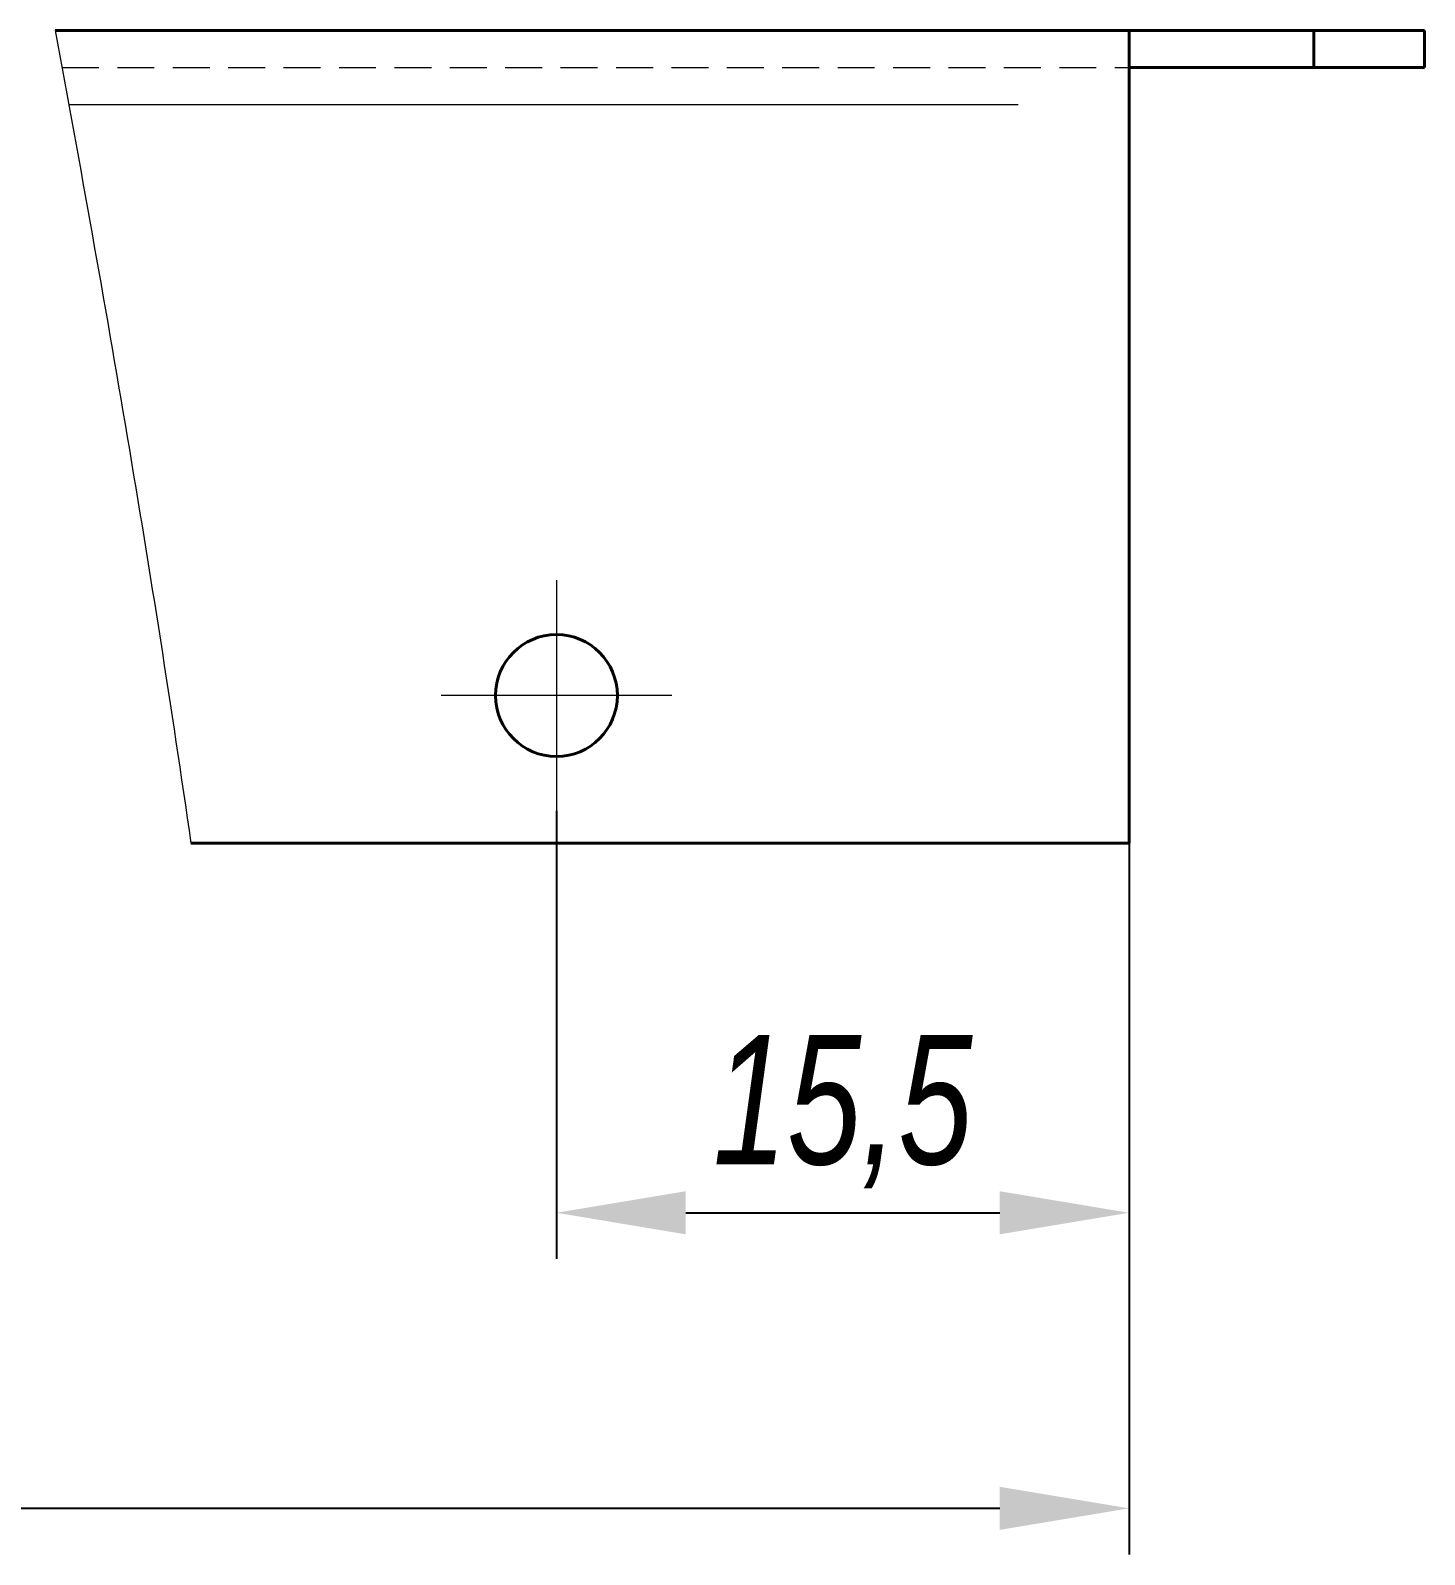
# Model space of a CAD drawing. Header units: millimetres. Extents: x 12064 to 35004, y -6103 to -2658.
# Drawn here: x 27862.66 to 27900.4, y -2818.54 to -2777.29 of the extents above; entities that cross this region are included whole.
import ezdxf

# ---------------------------------------------------------------- set-up
doc = ezdxf.new("R2010")
doc.units = ezdxf.units.MM
doc.linetypes.add('LT_03', pattern=[20.32, 12.7, -2.54, 2.54, -2.54])
doc.linetypes.add('LT_05', pattern=[3, 2, -1])
for name, color, linetype, lineweight in [('Layer_01', 5, 'LT_05', 15), ('Layer_05', 7, 'Continuous', 40), ('Layer_10', 1, 'Continuous', 15), ('Layer_11', 6, 'Continuous', 15), ('Layer_12', 1, 'LT_03', 15)]:
    doc.layers.add(name, color=color, linetype=linetype, lineweight=lineweight)
doc.styles.add('Style_01', font='ARIALNI.TTF', dxfattribs={"width": 0.9, "height": 3.5})
doc.dimstyles.new('DimStyle_01', dxfattribs={"dimtxt": 3.5, "dimasz": 3.5, "dimexe": 1.25, "dimexo": 0, "dimtad": 1, "dimdec": 1, "dimtxsty": 'Style_01', "dimcen": 2.5, "dimazin": 3, "dimtfac": 1, "dimtdec": 1, "dimtmove": 0, "dimatfit": 3})

# ---------------------------------------------------------------- blocks, each defined once
blk = doc.blocks.new('*D809')
at = {"layer": 'Defpoints', "color": 0, "ltscale": 0.5}
for p in [(27876.895, -2798.412), (27892.395, -2799.288), (27892.395, -2809.288)]:
    blk.add_point(p, dxfattribs=at)
at = {"layer": 'Layer_10', "color": 0, "lineweight": -2, "ltscale": 0.5}
for p, q in [((27876.895, -2798.412), (27876.895, -2810.538)), ((27892.395, -2799.288), (27892.395, -2810.538)), ((27880.395, -2809.288), (27888.895, -2809.288))]:
    blk.add_line(p, q, dxfattribs=at)
at = {"layer": 'Layer_10', "color": 0, "ltscale": 0.5}
for points in [[(27880.395, -2808.705), (27880.395, -2809.872), (27876.895, -2809.288)], [(27888.895, -2808.705), (27888.895, -2809.872), (27892.395, -2809.288)]]:
    blk.add_solid(points, dxfattribs=at)
at = {"layer": 'Layer_10', "color": 0, "ltscale": 0.5, "insert": (27884.645, -2806.553), "char_height": 3.5, "attachment_point": 5, "style": 'Style_01'}
blk.add_mtext('15,5', dxfattribs=at)
blk = doc.blocks.new('*D813')
at = {"layer": 'Defpoints', "color": 0, "ltscale": 0.5}
for p in [(27793.544, -2799.288), (27892.395, -2799.288), (27892.395, -2817.288)]:
    blk.add_point(p, dxfattribs=at)
at = {"layer": 'Layer_10', "color": 0, "lineweight": -2, "ltscale": 0.5}
for p, q in [((27793.544, -2799.288), (27793.544, -2818.538)), ((27892.395, -2799.288), (27892.395, -2818.538)), ((27797.044, -2817.288), (27888.895, -2817.288))]:
    blk.add_line(p, q, dxfattribs=at)
at = {"layer": 'Layer_10', "color": 0, "ltscale": 0.5}
for points in [[(27797.044, -2816.705), (27797.044, -2817.872), (27793.544, -2817.288)], [(27888.895, -2816.705), (27888.895, -2817.872), (27892.395, -2817.288)]]:
    blk.add_solid(points, dxfattribs=at)
at = {"layer": 'Layer_10', "color": 0, "ltscale": 0.5, "insert": (27842.97, -2814.876), "char_height": 3.5, "attachment_point": 5, "style": 'Style_01'}
blk.add_mtext('822', dxfattribs=at)

msp = doc.modelspace()

# ---------------------------------------------------------------- linework, layer by layer
at = {"layer": 'Layer_01', "ltscale": 0.5}
msp.add_line((27863.509, -2778.288), (27892.395, -2778.288), dxfattribs=at)
at = {"layer": 'Layer_05'}
for p, q in [((27863.325, -2777.288), (27892.395, -2777.288)), ((27892.395, -2777.288), (27892.395, -2781.288)), ((27895.395, -2777.288), (27892.395, -2777.288)), ((27895.395, -2777.288), (27897.395, -2777.288)), ((27897.395, -2777.288), (27897.395, -2778.288)), ((27900.395, -2777.288), (27897.395, -2777.288)), ((27900.395, -2778.288), (27900.395, -2777.288)), ((27892.395, -2778.288), (27895.395, -2778.288)), ((27897.395, -2778.288), (27895.395, -2778.288)), ((27897.395, -2778.288), (27900.395, -2778.288)), ((27892.395, -2799.288), (27892.395, -2781.288)), ((27866.998, -2799.288), (27892.395, -2799.288))]:
    msp.add_line(p, q, dxfattribs=at)
msp.add_circle((27876.895, -2795.288), 1.65, dxfattribs=at)
at = {"layer": 'Layer_11', "ltscale": 0.5}
msp.add_line((27863.692, -2779.288), (27889.395, -2779.288), dxfattribs=at)
msp.add_open_spline([(27863.325, -2777.288), (27864.68, -2784.624), (27865.949, -2791.958), (27866.998, -2799.288)], degree=3, dxfattribs=at)
at = {"layer": 'Layer_12', "ltscale": 0.5}
for p, q in [((27876.895, -2792.165), (27876.895, -2798.412)), ((27880.019, -2795.288), (27873.772, -2795.288))]:
    msp.add_line(p, q, dxfattribs=at)

# ---------------------------------------------------------------- dimensions: what is measured, and where the dimension line sits
at = {"layer": 'Layer_10', "ltscale": 0.5}
dim = msp.add_linear_dim(base=(27892.395, -2809.288), p1=(27876.895, -2798.412), p2=(27892.395, -2799.288), dimstyle='DimStyle_01', dxfattribs=at)
dim.commit()
dim.dimension.update_dxf_attribs({"geometry": '*D809', "text_midpoint": (27884.645, -2806.553)})
dim = msp.add_linear_dim(base=(27892.395, -2817.288), p1=(27793.544, -2799.288), p2=(27892.395, -2799.288), text='822', dimstyle='DimStyle_01', dxfattribs=at)
dim.commit()
dim.dimension.update_dxf_attribs({"geometry": '*D813', "text_midpoint": (27842.97, -2814.876)})

doc.saveas('drawing.dxf')
